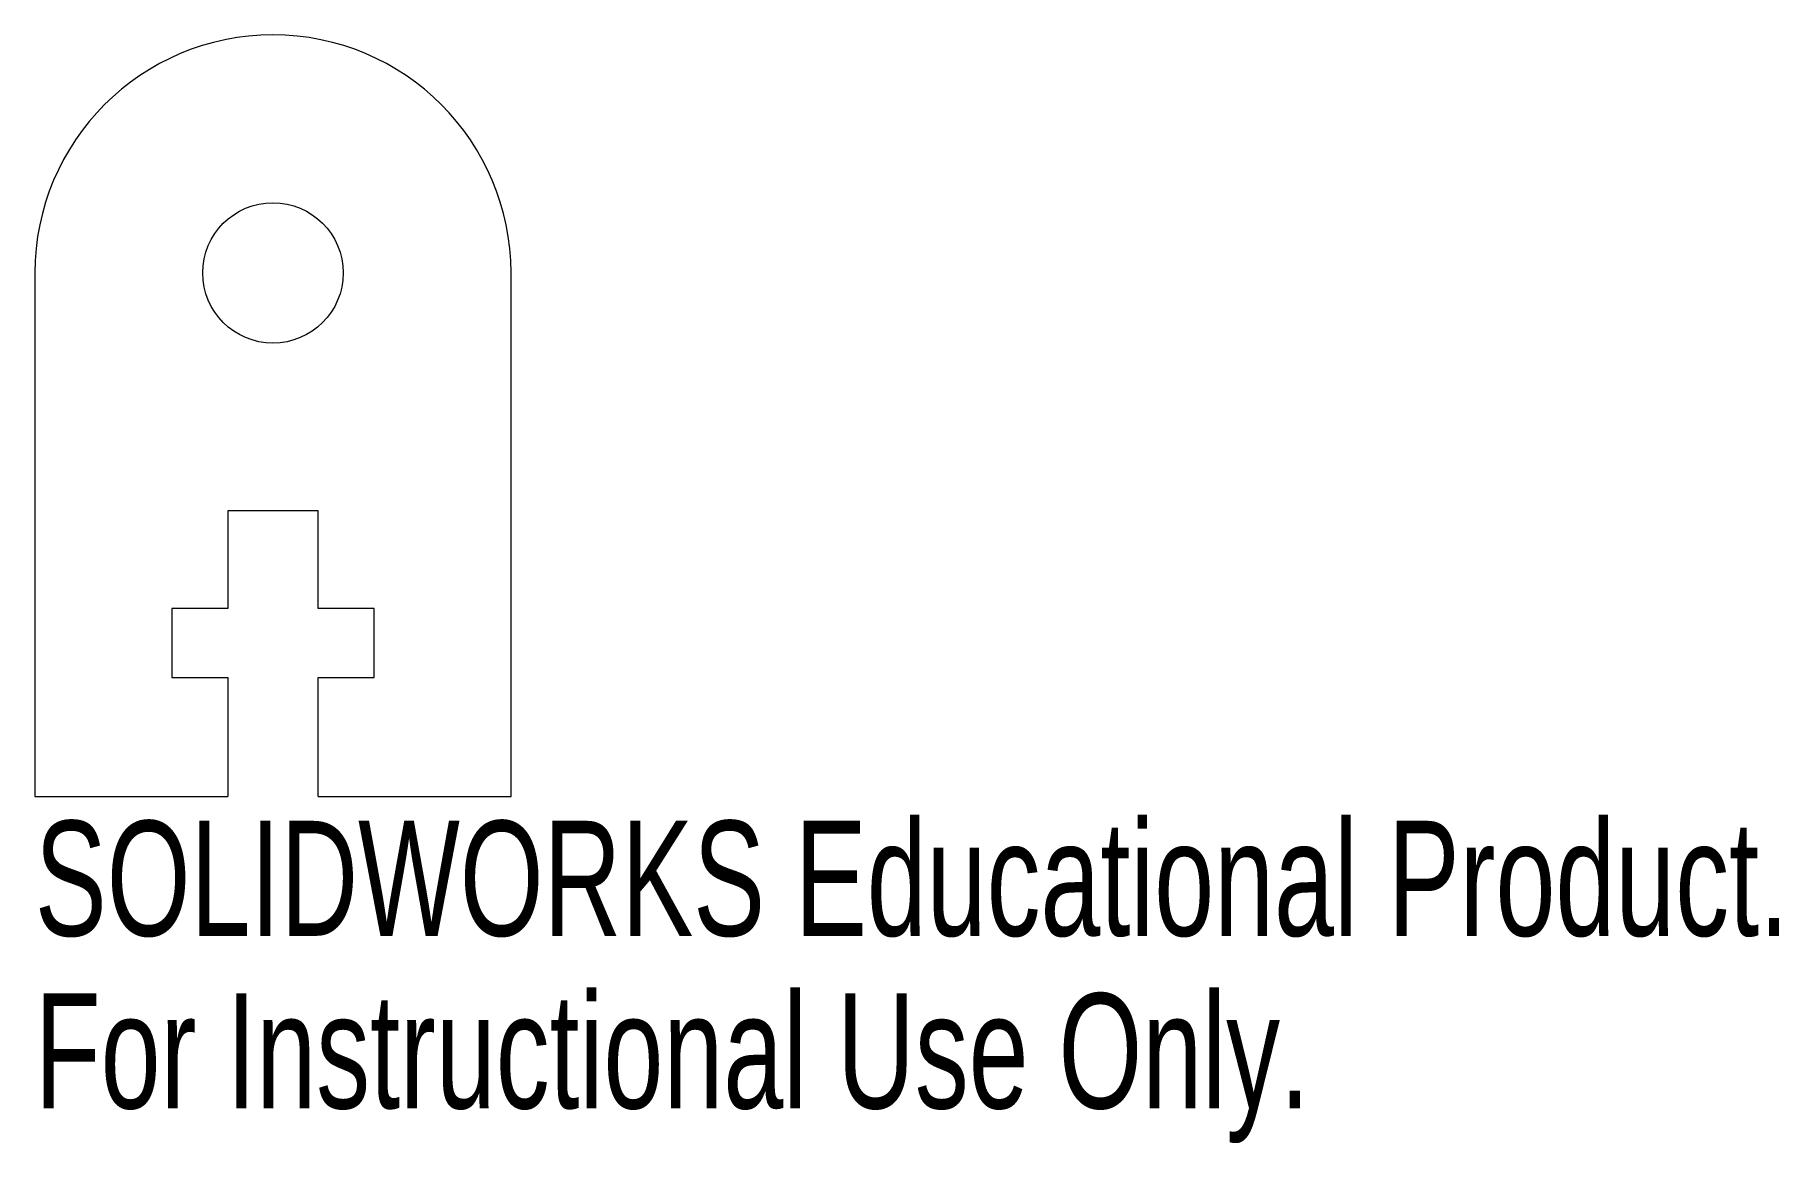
# Model space of a CAD drawing. Header units: millimetres. Extents: x -10 to 63.3, y -36.6 to 10.
import ezdxf

# ---------------------------------------------------------------- set-up
doc = ezdxf.new("R2010")
doc.units = ezdxf.units.MM
doc.styles.add('SLDTEXTSTYLE0', font='TXT', dxfattribs={"width": 0.7})

msp = doc.modelspace()

# ---------------------------------------------------------------- linework, layer by layer
at = {"color": 7, "linetype": 'Continuous', "lineweight": 15}
for p, q in [((10, -22), (10, 0)), ((-10, 0), (-10, -22)), ((-1.9, -10), (-1.9, -14.1)), ((1.9, -10), (-1.9, -10)), ((1.9, -14.1), (1.9, -10)), ((-4.25, -14.1), (-4.25, -17)), ((-1.9, -14.1), (-4.25, -14.1)), ((4.25, -14.1), (1.9, -14.1)), ((4.25, -17), (4.25, -14.1)), ((-4.25, -17), (-1.9, -17)), ((-1.9, -17), (-1.9, -22)), ((1.9, -17), (4.25, -17)), ((1.9, -22), (1.9, -17)), ((-10, -22), (-1.9, -22)), ((1.9, -22), (10, -22))]:
    msp.add_line(p, q, dxfattribs=at)
msp.add_circle((0, 0), 2.95, dxfattribs=at)
msp.add_arc((0, 0), 10, 0, 180, dxfattribs=at)

# ---------------------------------------------------------------- texts
at = {"color": 7, "linetype": 'Continuous', "char_height": 4.83362, "attachment_point": 1, "style": 'SLDTEXTSTYLE0'}
for s, insert in [('SOLIDWORKS Educational Product.', (-10, -23.02)), ('For Instructional Use Only.', (-10, -30.27))]:
    msp.add_mtext(s, dxfattribs=dict(at, insert=insert))

doc.saveas('drawing.dxf')
